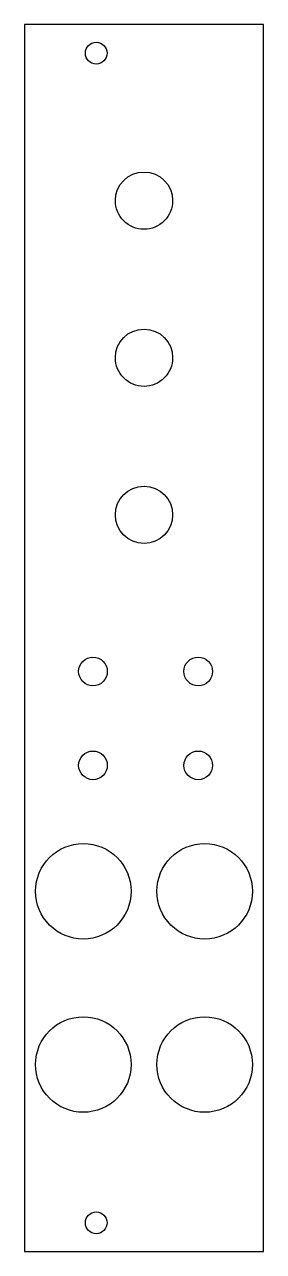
# Model space of a CAD drawing. Header units: millimetres. Extents: x 46 to 71, y 97 to 226.
import ezdxf

# ---------------------------------------------------------------- set-up
doc = ezdxf.new("R2010")
doc.units = ezdxf.units.MM
doc.layers.add('Panel', color=7, linetype='CONTINUOUS')

msp = doc.modelspace()

# ---------------------------------------------------------------- linework, layer by layer
at = {"layer": 'Panel', "color": 7}
for points in [[(46.346525, 225.543896), (46.346525, 97.04373), (71.346549, 97.04373), (71.346549, 225.543896), (46.346525, 225.543896)], [(53.846326, 223.682511)], [(58.846537, 210.097811)], [(58.846537, 193.64714)], [(58.846537, 177.19646)], [(53.508362, 159.28851)], [(64.519576, 159.28851)], [(53.508362, 149.45603)], [(64.519576, 149.45603)], [(52.496537, 139.76619)], [(65.196537, 139.76619)], [(52.496537, 121.61897)], [(65.196537, 121.61897)], [(53.846326, 101.18301)]]:
    msp.add_lwpolyline(points, close=True, dxfattribs=at)
for points in [[(52.707894, 222.54408), (52.708061, 223.17275), (53.217657, 223.682345), (53.846326, 223.682511)], [(53.846326, 223.682511), (54.475196, 223.68263), (54.985107, 223.172951), (54.985274, 222.54408)], [(53.846326, 221.405131), (53.217455, 221.405297), (52.707775, 221.915208), (52.707894, 222.54408)], [(54.985274, 222.54408), (54.985331, 222.241994), (54.865353, 221.952265), (54.651747, 221.738658)], [(54.651747, 221.738658), (54.43814, 221.525051), (54.148411, 221.405074), (53.846326, 221.405131)], [(55.84672, 207.097994), (55.846821, 208.754705), (57.189826, 210.09771), (58.846537, 210.097811)], [(58.846537, 210.097811), (60.503248, 210.09771), (61.846253, 208.754705), (61.846354, 207.097994)], [(56.725217, 204.976522), (56.162638, 205.539199), (55.846631, 206.302318), (55.84672, 207.097994)], [(61.846354, 207.097994), (61.846443, 206.302318), (61.530436, 205.539199), (60.967857, 204.976522)], [(58.846537, 204.09766), (58.050861, 204.097709), (57.287796, 204.413846), (56.725217, 204.976522)], [(60.967857, 204.976522), (60.405278, 204.413846), (59.642213, 204.097709), (58.846537, 204.09766)], [(55.84672, 190.64732), (55.846819, 192.304032), (57.189825, 193.647039), (58.846537, 193.64714)], [(58.846537, 193.64714), (60.503249, 193.647039), (61.846255, 192.304032), (61.846354, 190.64732)], [(56.725215, 188.525845), (56.162635, 189.088522), (55.84663, 189.851643), (55.84672, 190.64732)], [(61.846354, 190.64732), (61.846444, 189.851643), (61.530439, 189.088522), (60.967859, 188.525845)], [(58.846537, 187.64698), (58.05086, 187.647029), (57.287794, 187.963167), (56.725215, 188.525845)], [(60.967859, 188.525845), (60.40528, 187.963167), (59.642214, 187.647029), (58.846537, 187.64698)], [(55.84672, 174.19664), (55.846819, 175.853352), (57.189825, 177.196359), (58.846537, 177.19646)], [(58.846537, 177.19646), (60.503249, 177.196359), (61.846255, 175.853352), (61.846354, 174.19664)], [(58.846537, 171.19683), (57.189828, 171.196931), (55.846825, 172.539931), (55.84672, 174.19664)], [(61.846354, 174.19664), (61.846249, 172.539931), (60.503246, 171.196931), (58.846537, 171.19683)], [(52.008195, 157.78834), (52.00815, 158.186223), (52.166188, 158.567823), (52.447534, 158.849169)], [(52.447534, 158.849169), (52.728879, 159.130515), (53.110479, 159.288554), (53.508362, 159.28851)], [(53.508362, 159.28851), (54.336719, 159.288317), (55.008106, 158.616697), (55.008012, 157.78834)], [(63.019409, 157.78834), (63.019364, 158.186223), (63.177402, 158.567823), (63.458748, 158.849169)], [(63.458748, 158.849169), (63.740093, 159.130515), (64.121693, 159.288554), (64.519576, 159.28851)], [(64.519576, 159.28851), (64.917459, 159.288554), (65.299059, 159.130515), (65.580404, 158.849169)], [(65.580404, 158.849169), (65.86175, 158.567823), (66.019788, 158.186223), (66.019743, 157.78834)], [(52.447537, 156.727517), (52.166192, 157.008861), (52.008153, 157.390459), (52.008195, 157.78834)], [(55.008012, 157.78834), (55.0081, 156.959987), (54.336715, 156.288373), (53.508362, 156.28818)], [(63.458751, 156.727517), (63.177406, 157.008861), (63.019367, 157.390459), (63.019409, 157.78834)], [(66.019743, 157.78834), (66.019785, 157.390459), (65.861746, 157.008861), (65.580401, 156.727517)], [(53.508362, 156.28818), (53.110481, 156.288136), (52.728883, 156.446173), (52.447537, 156.727517)], [(64.519576, 156.28818), (64.121695, 156.288136), (63.740097, 156.446173), (63.458751, 156.727517)], [(65.580401, 156.727517), (65.299055, 156.446173), (64.917457, 156.288136), (64.519576, 156.28818)], [(52.008195, 147.95638), (52.008388, 148.784736), (52.680006, 149.456122), (53.508362, 149.45603)], [(53.508362, 149.45603), (54.336516, 149.455837), (55.007819, 148.784534), (55.008012, 147.95638)], [(63.019409, 147.95638), (63.019602, 148.784736), (63.69122, 149.456122), (64.519576, 149.45603)], [(64.519576, 149.45603), (65.347932, 149.456122), (66.01955, 148.784736), (66.019743, 147.95638)], [(52.447537, 146.895557), (52.166192, 147.176901), (52.008153, 147.558499), (52.008195, 147.95638)], [(55.008012, 147.95638), (55.0081, 147.128027), (54.336715, 146.456413), (53.508362, 146.45622)], [(63.458751, 146.895557), (63.177406, 147.176901), (63.019367, 147.558499), (63.019409, 147.95638)], [(66.019743, 147.95638), (66.019785, 147.558499), (65.861746, 147.176901), (65.580401, 146.895557)], [(53.508362, 146.45622), (53.110481, 146.456176), (52.728883, 146.614213), (52.447537, 146.895557)], [(64.519576, 146.45622), (64.121695, 146.456176), (63.740097, 146.614213), (63.458751, 146.895557)], [(65.580401, 146.895557), (65.299055, 146.614213), (64.917457, 146.456176), (64.519576, 146.45622)], [(47.496326, 134.76649), (47.496492, 137.527879), (49.735148, 139.766307), (52.496537, 139.76619)], [(52.496537, 139.76619), (55.257724, 139.766022), (57.496066, 137.527677), (57.496232, 134.76649)], [(60.196326, 134.76649), (60.196492, 137.527879), (62.435148, 139.766307), (65.196537, 139.76619)], [(65.196537, 139.76619), (67.957724, 139.766022), (70.196066, 137.527677), (70.196232, 134.76649)], [(48.960792, 131.230746), (48.023059, 132.168479), (47.49627, 133.440335), (47.496326, 134.76649)], [(57.496232, 134.76649), (57.496348, 132.005103), (55.257924, 129.766448), (52.496537, 129.76628)], [(61.660792, 131.230746), (60.723059, 132.168479), (60.19627, 133.440335), (60.196326, 134.76649)], [(70.196232, 134.76649), (70.196348, 132.005103), (67.957924, 129.766448), (65.196537, 129.76628)], [(52.496537, 129.76628), (51.170382, 129.766224), (49.898526, 130.293012), (48.960792, 131.230746)], [(65.196537, 129.76628), (63.870382, 129.766224), (62.598526, 130.293012), (61.660792, 131.230746)], [(47.496326, 116.61928), (47.496497, 119.380665), (49.735152, 121.619087), (52.496537, 121.61897)], [(52.496537, 121.61897), (55.257721, 121.618802), (57.496061, 119.380464), (57.496232, 116.61928)], [(60.196326, 116.61928), (60.196497, 119.380665), (62.435152, 121.619087), (65.196537, 121.61897)], [(65.196537, 121.61897), (67.957721, 121.618802), (70.196061, 119.380464), (70.196232, 116.61928)], [(48.960792, 113.083536), (48.023059, 114.021269), (47.49627, 115.293125), (47.496326, 116.61928)], [(57.496232, 116.61928), (57.496348, 113.857893), (55.257924, 111.619238), (52.496537, 111.61907)], [(61.660792, 113.083536), (60.723059, 114.021269), (60.19627, 115.293125), (60.196326, 116.61928)], [(70.196232, 116.61928), (70.196348, 113.857893), (67.957924, 111.619238), (65.196537, 111.61907)], [(52.496537, 111.61907), (51.170382, 111.619014), (49.898526, 112.145802), (48.960792, 113.083536)], [(65.196537, 111.61907), (63.870382, 111.619014), (62.598526, 112.145802), (61.660792, 113.083536)], [(52.707894, 100.04406), (52.707775, 100.672933), (53.217454, 101.182844), (53.846326, 101.18301)], [(53.846326, 101.18301), (54.148411, 101.183067), (54.438141, 101.06309), (54.651747, 100.849483)], [(54.651747, 100.849483), (54.865354, 100.635876), (54.985331, 100.346146), (54.985274, 100.04406)], [(53.846326, 98.90511), (53.217454, 98.905276), (52.707775, 99.415187), (52.707894, 100.04406)], [(54.651747, 99.238637), (54.438141, 99.02503), (54.148411, 98.905053), (53.846326, 98.90511)], [(54.985274, 100.04406), (54.985331, 99.741974), (54.865354, 99.452244), (54.651747, 99.238637)]]:
    msp.add_open_spline(points, degree=3, dxfattribs=at)

doc.saveas('drawing.dxf')
